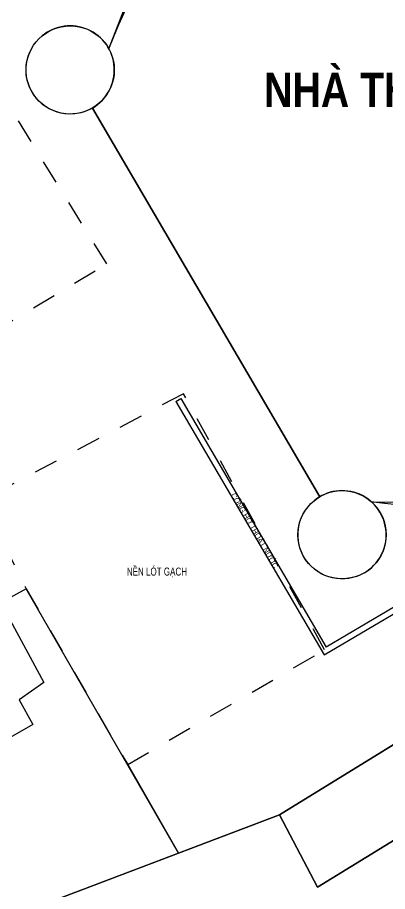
# Model space of a CAD drawing. Header units: millimetres. Extents: x 100 to 288, y -65 to 177.
# Drawn here: x 173.756 to 175.298, y 157.619 to 161.26 of the extents above; entities that cross this region are included whole.
import ezdxf

# ---------------------------------------------------------------- set-up
doc = ezdxf.new("R2010")
doc.units = ezdxf.units.MM
doc.header["$LTSCALE"] = 0.3
doc.header["$MEASUREMENT"] = 0
doc.linetypes.add('DASHDOTX2', pattern=[2, 1, -0.5, 0, -0.5])
doc.linetypes.add('DASHED2', pattern=[0.375, 0.25, -0.125])
doc.layers.add('HATCH1', color=8, linetype='CONTINUOUS')
doc.styles.add('DIM', font='VAVON.TTF')
doc.linetypes.add('FENCELINE2', pattern='A,0.25,-0.1,[132,ltypeshp.shx,S=0.1,R=0,X=-0.1,Y=0],-0.1,1', length=1.45)

msp = doc.modelspace()

# ---------------------------------------------------------------- linework, layer by layer
at = {"layer": 'HATCH1', "linetype": 'Continuous', "ltscale": 0.7}
msp.add_line((174.06813, 160.88294, 0.24546), (175.01574, 159.2638, 0.24546), dxfattribs=at)
msp.add_line((174.06813, 160.88294, 0.24546), (175.01574, 159.2638, 0.24546), dxfattribs=at)
msp.add_line((174.06813, 160.88294, 0.24546), (175.01574, 159.2638, 0.24546), dxfattribs=at)
at = {"layer": 'HATCH1', "ltscale": 5}
msp.add_lwpolyline([(174.13644, 161.12999, -0.3366365), (176.80212, 162.77423, -1.1827106)], format="xyb", dxfattribs=at)
at = {"layer": 'HATCH1', "linetype": 'Continuous', "ltscale": 0.7}
for points in [[(174.13644, 161.12999), (174.21075, 161.32208), (174.3382, 161.53938), (174.49286, 161.73344), (174.6631, 161.96307), (174.85438, 162.1592), (175.06946, 162.32948), (175.29454, 162.45904), (175.5453, 162.56952), (175.81331, 162.64461), (176.10456, 162.68246), (176.44412, 162.73188), (176.44412, 162.73188), (176.69536, 162.78071), (176.80212, 162.77423)], [(175.23036, 159.24285), (175.44971, 159.24089), (175.63327, 159.2456), (175.93774, 159.27893), (176.21958, 159.3155), (176.48673, 159.38641), (176.73982, 159.49146), (176.97177, 159.62901), (177.18334, 159.79337), (177.37672, 159.9914), (177.47217, 160.08536), (177.6213, 160.27518), (177.77264, 160.49768), (177.86664, 160.6554), (177.93595, 160.83459)], [(175.71901, 158.4738), (174.84707, 157.93887), (175.00653, 157.63652), (175.89104, 158.17994), (175.71901, 158.4738)]]:
    msp.add_lwpolyline(points, dxfattribs=at)
at = {"layer": 'HATCH1', "linetype": 'DASHED2'}
for points in [[(174.12762, 160.23376), (173.49623, 161.25472), (172.68713, 160.78417), (173.1076, 160.06119), (173.30817, 159.74074), (174.12762, 160.23376)], [(175.0357, 158.62518), (174.44762, 159.6927), (173.60742, 159.2484), (173.79249, 158.87985), (174.21489, 158.14839), (175.0357, 158.62518)]]:
    msp.add_lwpolyline(points, dxfattribs=at)
at = {"layer": 'HATCH1', "ltscale": 5}
for points, elevation in [([(174.06813, 160.88294, 1.0836009), (173.8583, 161.18335, 5.0499224)], 0.24546), ([(174.06813, 160.88294, -0.922849), (173.8583, 161.18335, -5.0499224)], 0.24546), ([(177.93595, 160.83459, -0.3508458), (175.23036, 159.24285, -0.8683601)], 0.07708), ([(175.20143, 158.94652, 1.0836009), (174.9916, 159.24693, 5.0499224)], 0.07708), ([(175.20143, 158.94652, -0.922849), (174.9916, 159.24693, -5.0499224)], 0.07708)]:
    msp.add_lwpolyline(points, format="xyb", dxfattribs=dict(at, elevation=elevation))
at = {"layer": 'HATCH1', "ltscale": 5, "elevation": 0.24546}
msp.add_lwpolyline([(175.01574, 159.2638), (174.06813, 160.88294)], dxfattribs=at)
at = {"layer": 'HATCH1'}
for points in [[(174.41555, 159.66027), (175.0341, 158.60436), (175.39282, 158.81607), (175.83796, 159.08474), (176.38333, 159.16315), (176.93595, 159.38817), (177.43463, 159.77975), (177.5686, 159.93373), (178.319, 160.5379), (178.30407, 160.55645), (177.55203, 159.95095), (177.41815, 159.79708), (176.92387, 159.40896), (176.37706, 159.1863), (175.82979, 159.10762), (175.38062, 158.83651), (175.04257, 158.637)], [(174.41555, 159.66027), (174.4361, 159.6723), (175.04257, 158.637)], [(173.79249, 158.87985), (173.79249, 158.87985), (173.79249, 158.87985), (173.68581, 158.8222), (173.86597, 158.48959), (173.76205, 158.41743), (173.82009, 158.31538), (173.10693, 157.90778), (173.04374, 158.00534), (172.92642, 157.95669), (172.73467, 158.2753)], [(174.21489, 158.14839), (174.42663, 157.77932)]]:
    msp.add_lwpolyline(points, dxfattribs=at)
at = {"layer": 'HATCH1', "ltscale": 5}
msp.add_lwpolyline([(174.42663, 157.77932), (174.84707, 157.93887), (175.71901, 158.4738), (178.70212, 160.09333)], dxfattribs=at)
for points in [[(173.79249, 158.87985), (173.68587, 158.82209), (173.86597, 158.48959), (173.76205, 158.41743), (173.82009, 158.31538), (173.10693, 157.90778), (173.04374, 158.00534), (172.92642, 157.95669), (172.73467, 158.2753), (172.64346, 158.21935), (173.19913, 157.3135), (174.42663, 157.77932)], [(175.71901, 158.4738), (175.89104, 158.17994), (175.00653, 157.63652), (174.84707, 157.93887)]]:
    msp.add_lwpolyline(points, close=True, dxfattribs=at)
at = {"layer": 'HATCH1', "linetype": 'FENCELINE2'}
msp.add_lwpolyline([(174.84707, 157.93887), (173.0573, 157.25968)], dxfattribs=at)
at = {"layer": 'HATCH1', "linetype": 'Continuous', "ltscale": 0.7}
for centre in [(173.97529, 161.04158, 0.24546), (173.97529, 161.04158, 0.24546), (173.97529, 161.04158, 0.24546), (175.10859, 159.10516, 0.07708), (175.10859, 159.10516, 0.07708), (175.10859, 159.10516, 0.07708)]:
    msp.add_circle(centre, 0.18381, dxfattribs=at)

# ---------------------------------------------------------------- texts
at = {"layer": 'HATCH1', "style": 'DIM', "width": 0.75}
msp.add_text('COÁNG HÔÛ THOAÙT NÖÔÙC', height=0.0238096, rotation=300.47319, dxfattribs=at).set_placement((174.64331, 159.27017))
msp.add_text('NEÀN LOÙT GAÏCH', height=0.0333335, dxfattribs=at).set_placement((174.21151, 158.93514))
at = {"layer": 'HATCH1', "linetype": 'DASHDOTX2', "insert": (176.1235, 161.02979), "char_height": 0.1428578, "width": 3.2960884, "attachment_point": 2}
msp.add_mtext('{\\fVNI-Helve-Condense|b1|i0|c0|p2;NHAØ THI ÑAÁU ÑA NAÊNG 2500 CHOÃ}', dxfattribs=at)

doc.saveas('drawing.dxf')
